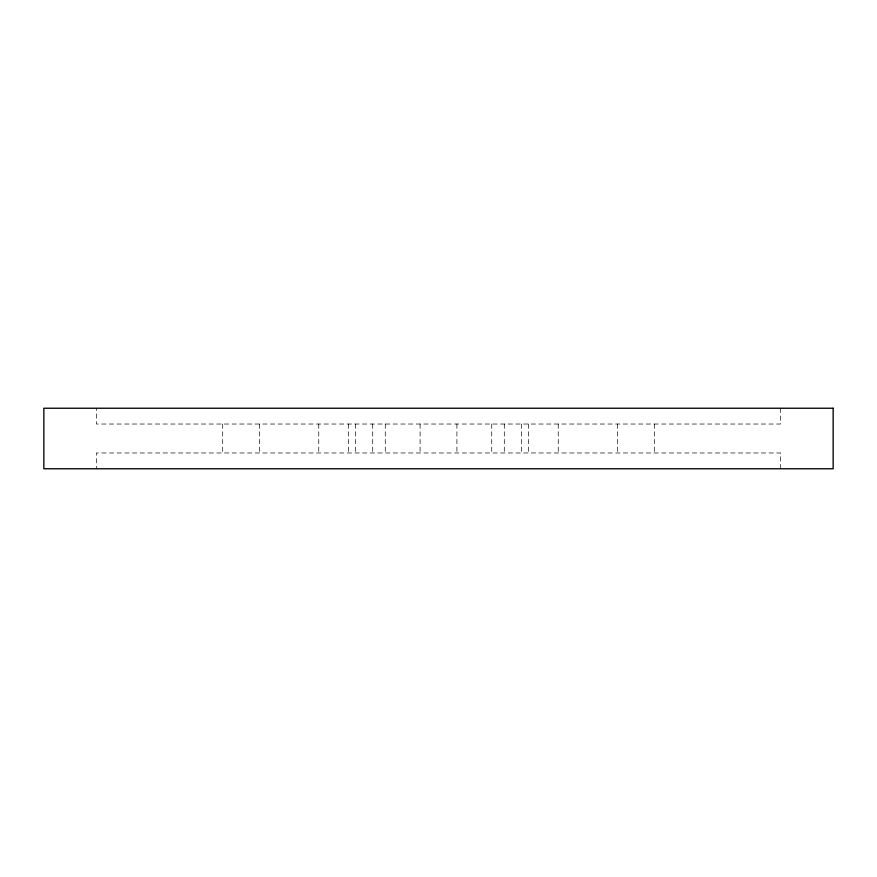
<?xml version="1.0" encoding="UTF-8"?>
<svg xmlns="http://www.w3.org/2000/svg" width="877" height="877" viewBox="0 0 877 877"><rect width="100%" height="100%" fill="white"/><g stroke="black" fill="none" stroke-linecap="round" stroke-linejoin="round"><path stroke-width="0.66" stroke-dasharray="4.38 3.29" d="M780.519 408.233L780.519 424.029L96.481 424.029L96.481 408.233M780.629 468.767L780.629 452.97L96.371 452.97L96.371 468.767M654.308 424.029L654.308 452.97M617.463 424.029L617.463 452.97M558.243 424.029L558.243 452.97M528.557 424.029L528.557 452.97M521.398 424.029L521.398 452.97M504.297 424.029L504.297 452.97M491.734 424.029L491.734 452.97M456.917 424.029L456.917 452.97M420.083 424.029L420.083 452.97M385.266 424.029L385.266 452.97M372.703 424.029L372.703 452.97M355.602 424.029L355.602 452.97M348.443 424.029L348.443 452.97M318.757 424.029L318.757 452.97M259.537 424.029L259.537 452.97M222.692 424.029L222.692 452.97"/><path stroke-width="1.32" d="M833.15 408.233L43.85 408.233L43.85 468.767L833.15 468.767L833.15 408.233"/></g></svg>
